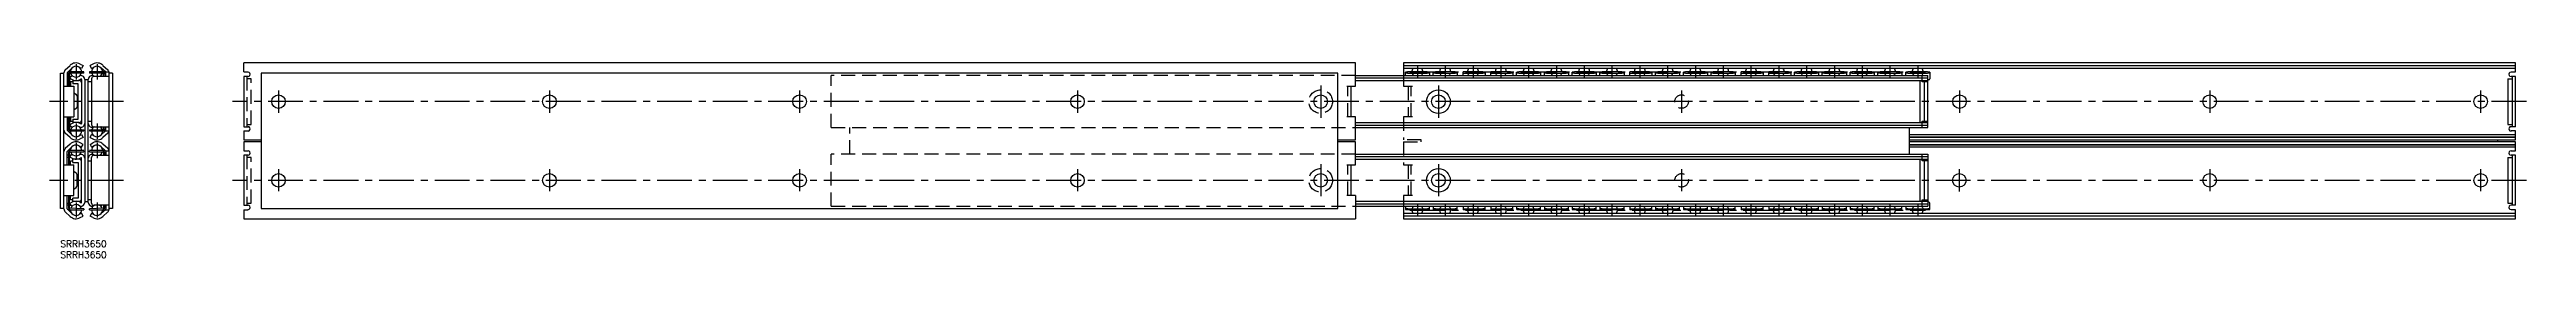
# Model space of a CAD drawing. Extents: x -5 to 1127, y -8 to 81.
import ezdxf

# ---------------------------------------------------------------- set-up
doc = ezdxf.new("R2010")
doc.units = 0
doc.header["$LTSCALE"] = 0.5
doc.linetypes.add('CENTER', pattern=[50.8, 31.75, -6.35, 6.35, -6.35])
doc.linetypes.add('DASHED', pattern=[19.05, 12.7, -6.35])
for name, color, linetype in [('MSM_CENTER', 1, 'CENTER'), ('MSM_CONTINUOUS', 7, 'CONTINUOUS'), ('MSM_DASHED', 4, 'DASHED'), ('MSM_PART_NUMBER', 7, 'CONTINUOUS')]:
    doc.layers.add(name, color=color, linetype=linetype)
doc.styles.get("Standard").update_dxf_attribs({"font": 'txt.shx', "height": 7, "bigfont": 'bigfont.shx'})

# ---------------------------------------------------------------- blocks, each defined once
blk = doc.blocks.new('*U14')
at = {"layer": 'MSM_PART_NUMBER'}
blk.add_text('SRRH3650', height=3, dxfattribs=at).set_placement((0, -3))
blk = doc.blocks.new('*U15')
at = {"layer": 'MSM_PART_NUMBER'}
blk.add_text('SRRH3650', height=3, dxfattribs=at).set_placement((0, -8))

msp = doc.modelspace()

# ---------------------------------------------------------------- linework, layer by layer
at = {"layer": 'MSM_CENTER'}
for p, q in [((7.1, 80.9), (7.1, 73.9)), ((16.7, 80.9), (16.7, 73.9)), ((620, 79.9), (620, 74.7)), ((632.7, 79.9), (632.7, 74.7)), ((645.4, 79.9), (645.4, 74.7)), ((658.1, 79.9), (658.1, 74.7)), ((670.8, 79.9), (670.8, 74.7)), ((683.5, 79.9), (683.5, 74.7)), ((696.2, 79.9), (696.2, 74.7)), ((708.9, 79.9), (708.9, 74.7)), ((721.6, 79.9), (721.6, 74.7)), ((734.3, 79.9), (734.3, 74.7)), ((747, 79.9), (747, 74.7)), ((759.7, 79.9), (759.7, 74.7)), ((772.4, 79.9), (772.4, 74.7)), ((785.1, 79.9), (785.1, 74.7)), ((797.8, 79.9), (797.8, 74.7)), ((810.5, 79.9), (810.5, 74.7)), ((823.2, 79.9), (823.2, 74.7)), ((835.9, 79.9), (835.9, 74.7)), ((848.6, 79.9), (848.6, 74.7)), ((10.6, 77.4), (3.6, 77.4)), ((20.2, 77.4), (13.2, 77.4)), ((99.6, 68.8), (99.6, 58.6)), ((223.4, 68.8), (223.4, 58.6)), ((337.7, 68.8), (337.7, 58.6)), ((464.7, 68.8), (464.7, 58.6)), ((575.8, 71.1), (575.8, 56.3)), ((616.5, 77.4), (852.1, 77.4)), ((629.6, 71.1), (629.6, 56.3)), ((740.7, 68.8), (740.7, 58.6)), ((867.7, 68.8), (867.7, 58.6)), ((982, 68.8), (982, 58.6)), ((1105.8, 68.8), (1105.8, 58.6)), ((28.8, 63.7), (-5, 63.7)), ((1126.7, 63.7), (78.6, 63.7)), ((10.6, 50.1), (3.6, 50.1)), ((7.1, 53.6), (7.1, 46.6)), ((20.2, 50.1), (13.2, 50.1)), ((16.7, 53.6), (16.7, 46.6)), ((10.6, 41.3), (3.6, 41.3)), ((7.1, 44.8), (7.1, 37.8)), ((20.2, 41.3), (13.2, 41.3)), ((16.7, 44.8), (16.7, 37.8)), ((575.8, 35), (575.8, 20.3)), ((629.6, 35), (629.6, 20.3)), ((28.8, 27.6), (-5, 27.6)), ((1126.7, 27.6), (78.6, 27.6)), ((99.6, 32.8), (99.6, 22.6)), ((223.4, 32.8), (223.4, 22.6)), ((337.7, 32.8), (337.7, 22.6)), ((464.7, 32.8), (464.7, 22.6)), ((740.7, 32.8), (740.7, 22.6)), ((867.6, 32.7), (867.6, 22.5)), ((982, 32.8), (982, 22.6)), ((1105.8, 32.8), (1105.8, 22.6)), ((10.6, 14), (3.6, 14)), ((7.1, 17.5), (7.1, 10.5)), ((20.2, 14), (13.2, 14)), ((16.7, 17.5), (16.7, 10.5)), ((616.5, 14), (852.1, 14)), ((620, 16.7), (620, 11.5)), ((632.7, 16.7), (632.7, 11.5)), ((645.4, 16.7), (645.4, 11.5)), ((658.1, 16.7), (658.1, 11.5)), ((670.8, 16.7), (670.8, 11.5)), ((683.5, 16.7), (683.5, 11.5)), ((696.2, 16.7), (696.2, 11.5)), ((708.9, 16.7), (708.9, 11.5)), ((721.6, 16.7), (721.6, 11.5)), ((734.3, 16.7), (734.3, 11.5)), ((747, 16.7), (747, 11.5)), ((759.7, 16.7), (759.7, 11.5)), ((772.4, 16.7), (772.4, 11.5)), ((785.1, 16.7), (785.1, 11.5)), ((797.8, 16.7), (797.8, 11.5)), ((810.5, 16.7), (810.5, 11.5)), ((823.2, 16.7), (823.2, 11.5)), ((835.9, 16.7), (835.9, 11.5)), ((848.6, 16.7), (848.6, 11.5))]:
    msp.add_line(p, q, dxfattribs=at)
at = {"layer": 'MSM_CONTINUOUS'}
for p, q in [((2.2, 78.3), (4.4, 80.3)), ((5.4, 79.2), (3.3, 77.2)), ((9.6, 78.9), (8.3, 79.6)), ((9, 80.9), (10.3, 80.2)), ((10.3, 80.2), (9.6, 78.9)), ((14.8, 80.9), (13.5, 80.2)), ((14.2, 78.9), (13.5, 80.2)), ((14.2, 78.9), (15.5, 79.6)), ((20.5, 77.3), (18.4, 79.2)), ((19.4, 80.3), (21.6, 78.3)), ((591.7, 81.4), (83.7, 81.4)), ((83.7, 77.3), (83.7, 81.4)), ((591.7, 70.7), (591.7, 81.4)), ((1121.7, 81.4), (613.7, 81.4)), ((613.7, 81.4), (613.7, 75.7)), ((613.7, 80.2), (1121.7, 80.2)), ((1121.7, 77.3), (1121.7, 81.4)), ((0, 14.7), (0, 76.7)), ((0, 76.7), (1.6, 76.7)), ((1.6, 14.5), (1.6, 76.9)), ((1.6, 70.7), (6.1, 70.7)), ((3.1, 76.9), (3.1, 70.7)), ((3.6, 75.2), (3.1, 75.2)), ((3.1, 74.2), (3.6, 74.2)), ((3.6, 70.7), (3.6, 76.4)), ((3.6, 73.7), (4.1, 73.7)), ((4.1, 76.4), (4.1, 70.7)), ((4.1, 75.2), (4.9, 75.2)), ((4.1, 74.2), (4.6, 74.2)), ((4.2, 74.6), (5.3, 75.7)), ((4.3, 77.1), (10.6, 77.3)), ((10.6, 76.8), (4.3, 76.6)), ((4.6, 72.7), (4.6, 70.7)), ((5.6, 72.7), (4.6, 72.7)), ((5.6, 73.4), (5.6, 71.9)), ((5.6, 73.4), (8.6, 73.4)), ((8.1, 71.9), (5.6, 71.9)), ((6.1, 70.7), (6.1, 56.7)), ((8.1, 55.6), (8.1, 71.9)), ((9.6, 72.7), (9.5, 72.7)), ((9.6, 73.9), (9.6, 53.6)), ((10.6, 76.8), (10.6, 77.3)), ((11.1, 73.9), (11.1, 17.5)), ((12.7, 73.7), (11.1, 73.7)), ((12.7, 17.5), (12.7, 73.9)), ((14.2, 72.7), (12.7, 72.7)), ((13.2, 77.3), (13.2, 76.8)), ((13.2, 77.3), (19.5, 77.1)), ((19.5, 76.6), (13.2, 76.8)), ((14.2, 74.2), (14.2, 53.2)), ((22.2, 75.2), (15.2, 75.2)), ((15.4, 75.2), (15.3, 75.3)), ((18.5, 75.7), (18.9, 75.2)), ((19.7, 75.2), (19.7, 76.4)), ((20.2, 76.4), (20.2, 75.2)), ((20.5, 77.3), (22.2, 77.3)), ((20.7, 75.2), (20.7, 76.9)), ((22.2, 14.5), (22.2, 76.9)), ((23.8, 76.7), (22.2, 76.7)), ((23.8, 76.7), (23.8, 14.7)), ((83.7, 77.3), (85.7, 77.3)), ((85.7, 75.2), (83.7, 75.2)), ((83.7, 75.2), (83.7, 52.2)), ((91.7, 76.7), (91.7, 14.7)), ((583.7, 76.7), (91.7, 76.7)), ((583.7, 14.7), (583.7, 76.7)), ((587.7, 70.7), (591.7, 70.7)), ((589.7, 56.7), (589.7, 70.7)), ((591.7, 75.7), (853.2, 75.7)), ((591.7, 74.6), (853.2, 74.6)), ((591.7, 73.4), (853.2, 73.4)), ((1121.7, 78.9), (613.7, 78.9)), ((614.5, 75.7), (614.5, 77.2)), ((624.5, 77.3), (615.5, 77.3)), ((615.5, 76.8), (624.5, 76.8)), ((625.5, 77.2), (625.5, 75.7)), ((627.2, 75.7), (627.2, 77.2)), ((637.2, 77.3), (628.2, 77.3)), ((628.2, 76.8), (637.2, 76.8)), ((638.2, 77.2), (638.2, 75.7)), ((649.9, 77.3), (640.9, 77.3)), ((640.9, 75.7), (640.9, 77.3)), ((640.9, 76.8), (649.9, 76.8)), ((650.9, 77.2), (650.9, 75.7)), ((662.6, 77.3), (653.6, 77.3)), ((653.6, 75.7), (653.6, 77.3)), ((653.6, 76.8), (662.6, 76.8)), ((663.6, 77.2), (663.6, 75.7)), ((665.3, 75.7), (665.3, 77.2)), ((675.3, 77.3), (666.3, 77.3)), ((666.3, 76.8), (675.3, 76.8)), ((676.3, 77.2), (676.3, 75.7)), ((678, 75.7), (678, 77.2)), ((688, 77.3), (679, 77.3)), ((679, 76.8), (688, 76.8)), ((689, 77.2), (689, 75.7)), ((690.7, 75.7), (690.7, 77.2)), ((700.7, 77.3), (691.7, 77.3)), ((691.7, 76.8), (700.7, 76.8)), ((701.7, 77.2), (701.7, 75.7)), ((703.4, 75.7), (703.4, 77.2)), ((713.4, 77.3), (704.4, 77.3)), ((704.4, 76.8), (713.4, 76.8)), ((714.4, 77.2), (714.4, 75.7)), ((726.1, 77.3), (717.1, 77.3)), ((717.1, 75.7), (717.1, 77.3)), ((717.1, 76.8), (726.1, 76.8)), ((727.1, 77.2), (727.1, 75.7)), ((728.8, 75.7), (728.8, 77.2)), ((738.8, 77.3), (729.8, 77.3)), ((729.8, 76.8), (738.8, 76.8)), ((739.8, 77.2), (739.8, 75.7)), ((741.5, 75.7), (741.5, 77.2)), ((751.5, 77.3), (742.5, 77.3)), ((742.5, 76.8), (751.5, 76.8)), ((752.5, 77.2), (752.5, 75.7)), ((754.2, 75.7), (754.2, 77.2)), ((764.2, 77.3), (755.2, 77.3)), ((755.2, 76.8), (764.2, 76.8)), ((765.2, 77.2), (765.2, 75.7)), ((776.9, 77.3), (767.9, 77.3)), ((767.9, 75.7), (767.9, 77.3)), ((767.9, 76.8), (776.9, 76.8)), ((777.9, 77.2), (777.9, 75.7)), ((789.6, 77.3), (780.6, 77.3)), ((780.6, 75.7), (780.6, 77.3)), ((780.6, 76.8), (789.6, 76.8)), ((790.6, 77.2), (790.6, 75.7)), ((792.3, 75.7), (792.3, 77.2)), ((802.3, 77.3), (793.3, 77.3)), ((793.3, 76.8), (802.3, 76.8)), ((803.3, 77.2), (803.3, 75.7)), ((805, 75.7), (805, 77.2)), ((815, 77.3), (806, 77.3)), ((806, 76.8), (815, 76.8)), ((816, 77.2), (816, 75.7)), ((817.7, 75.7), (817.7, 77.2)), ((827.7, 77.3), (818.7, 77.3)), ((818.7, 76.8), (827.7, 76.8)), ((828.7, 77.2), (828.7, 75.7)), ((830.4, 75.7), (830.4, 77.2)), ((840.4, 77.3), (831.4, 77.3)), ((831.4, 76.8), (840.4, 76.8)), ((841.4, 77.2), (841.4, 75.7)), ((843.1, 75.7), (843.1, 77.2)), ((853.1, 77.3), (844.1, 77.3)), ((844.1, 76.8), (853.1, 76.8)), ((849.7, 54.1), (849.7, 73.4)), ((850.7, 72.7), (850.7, 75.7)), ((853.2, 72.7), (850.7, 72.7)), ((851.7, 54.7), (851.7, 72.7)), ((853.2, 51.8), (853.2, 75.7)), ((853.6, 73.7), (853.2, 73.7)), ((854.1, 77.2), (854.1, 74.2)), ((1118.2, 74.2), (1120.2, 74.2)), ((1118.2, 74.2), (1118.2, 53.2)), ((1119.7, 77.3), (1121.7, 77.3)), ((1121.7, 75.2), (1119.7, 75.2)), ((1120.2, 75.2), (1120.2, 52.2)), ((1121.7, 52.2), (1121.7, 75.2)), ((1.6, 56.7), (6.1, 56.7)), ((3.1, 56.7), (3.1, 50.6)), ((3.6, 51.1), (3.6, 56.7)), ((4.1, 56.7), (4.1, 51.1)), ((4.6, 56.7), (4.6, 54.7)), ((6.1, 67.8), (7.2, 67)), ((7.2, 60.5), (6.1, 59.8)), ((7.6, 66.2), (7.6, 61.3)), ((591.7, 56.7), (587.7, 56.7)), ((591.7, 46.1), (591.7, 56.7)), ((4.4, 47.2), (2.2, 49.2)), ((3.6, 53.2), (3.1, 53.2)), ((3.6, 52.2), (3.1, 52.2)), ((3.3, 50.3), (5.4, 48.3)), ((4.1, 53.8), (3.6, 53.8)), ((4.6, 53.2), (4.1, 53.2)), ((4.9, 52.2), (4.1, 52.2)), ((5.3, 51.8), (4.2, 52.9)), ((4.3, 50.9), (10.6, 50.7)), ((10.6, 50.3), (4.3, 50.4)), ((4.6, 54.7), (5.6, 54.7)), ((5.6, 55.6), (5.6, 54.1)), ((5.6, 55.6), (8.1, 55.6)), ((8.6, 54.1), (5.6, 54.1)), ((8.3, 47.9), (9.6, 48.6)), ((10.3, 47.3), (9, 46.6)), ((9.5, 54.7), (9.6, 54.7)), ((9.6, 48.6), (10.3, 47.3)), ((10.6, 50.3), (10.6, 50.7)), ((12.7, 54.7), (14.2, 54.7)), ((13.2, 50.7), (19.5, 50.9)), ((13.2, 50.7), (13.2, 50.3)), ((19.5, 50.4), (13.2, 50.3)), ((13.5, 47.3), (14.2, 48.6)), ((13.5, 47.3), (14.8, 46.6)), ((15.5, 47.9), (14.2, 48.6)), ((15.2, 52.2), (22.2, 52.2)), ((15.3, 52.2), (15.4, 52.2)), ((18.4, 48.3), (20.5, 50.3)), ((18.9, 52.2), (18.5, 51.8)), ((21.6, 49.2), (19.4, 47.2)), ((19.7, 51.1), (19.7, 52.2)), ((20.2, 52.2), (20.2, 51.1)), ((20.5, 50.3), (22.2, 50.3)), ((20.7, 50.6), (20.7, 52.2)), ((83.7, 52.2), (85.7, 52.2)), ((83.7, 50.3), (85.7, 50.3)), ((83.7, 50.3), (83.7, 46.1)), ((83.7, 46.1), (91.7, 46.1)), ((91.7, 45.3), (83.7, 45.3)), ((83.7, 45.3), (83.7, 41.1)), ((583.7, 46.1), (591.7, 46.1)), ((591.7, 45.3), (583.7, 45.3)), ((591.7, 54.1), (853.2, 54.1)), ((591.7, 52.9), (853.2, 52.9)), ((591.7, 51.8), (853.2, 51.8)), ((591.7, 34.7), (591.7, 45.3)), ((844.7, 51.8), (844.7, 39.6)), ((844.7, 48.6), (1121.7, 48.6)), ((844.7, 47.6), (1121.7, 47.6)), ((1121.7, 47.3), (844.7, 47.3)), ((844.7, 46.1), (1121.7, 46.1)), ((1121.7, 45.3), (844.7, 45.3)), ((850.7, 51.8), (850.7, 54.7)), ((850.7, 54.7), (853.2, 54.7)), ((1113.7, 45.3), (1113.7, 46.1)), ((1118.2, 53.2), (1120.2, 53.2)), ((1121.7, 52.2), (1119.7, 52.2)), ((1121.7, 50.3), (1119.7, 50.3)), ((1121.7, 46.1), (1121.7, 50.3)), ((1121.7, 41.1), (1121.7, 45.3)), ((1.6, 34.7), (6.1, 34.7)), ((4.4, 44.2), (2.2, 42.2)), ((3.1, 34.7), (3.1, 40.8)), ((3.6, 39.1), (3.1, 39.1)), ((3.6, 38.1), (3.1, 38.1)), ((3.3, 41.1), (5.4, 43.1)), ((3.6, 40.3), (3.6, 34.7)), ((4.1, 37.6), (3.6, 37.6)), ((4.1, 34.7), (4.1, 40.3)), ((4.9, 39.1), (4.1, 39.1)), ((4.6, 38.1), (4.1, 38.1)), ((5.3, 39.6), (4.2, 38.5)), ((10.6, 41.1), (4.3, 41)), ((4.3, 40.5), (10.6, 40.7)), ((4.6, 34.7), (4.6, 36.6)), ((4.6, 36.6), (5.6, 36.6)), ((8.6, 37.3), (5.6, 37.3)), ((5.6, 35.8), (5.6, 37.3)), ((5.6, 35.8), (8.1, 35.8)), ((6.1, 20.7), (6.1, 34.7)), ((8.1, 35.8), (8.1, 19.5)), ((8.3, 43.5), (9.6, 42.8)), ((10.3, 44.1), (9, 44.8)), ((9.5, 36.6), (9.6, 36.6)), ((9.6, 42.8), (10.3, 44.1)), ((9.6, 17.5), (9.6, 37.8)), ((10.6, 41.1), (10.6, 40.7)), ((12.7, 36.6), (14.2, 36.6)), ((19.5, 41), (13.2, 41.1)), ((13.2, 40.7), (13.2, 41.1)), ((13.2, 40.7), (19.5, 40.5)), ((13.5, 44.1), (14.8, 44.8)), ((13.5, 44.1), (14.2, 42.8)), ((15.5, 43.5), (14.2, 42.8)), ((14.2, 17.1), (14.2, 38.1)), ((15.2, 39.1), (22.2, 39.1)), ((15.3, 39.2), (15.4, 39.1)), ((18.4, 43.1), (20.5, 41.1)), ((18.9, 39.1), (18.5, 39.6)), ((21.6, 42.2), (19.4, 44.2)), ((19.7, 40.3), (19.7, 39.1)), ((20.2, 39.1), (20.2, 40.3)), ((20.5, 41.1), (22.2, 41.1)), ((20.7, 40.8), (20.7, 39.1)), ((83.7, 41.1), (85.7, 41.1)), ((85.7, 39.1), (83.7, 39.1)), ((83.7, 39.1), (83.7, 16.2)), ((587.7, 34.7), (591.7, 34.7)), ((589.7, 20.7), (589.7, 34.7)), ((591.7, 39.6), (853.2, 39.6)), ((591.7, 38.5), (853.2, 38.5)), ((591.7, 37.3), (853.2, 37.3)), ((844.7, 44.1), (1121.7, 44.1)), ((1121.7, 43.8), (844.7, 43.8)), ((1121.7, 42.8), (844.7, 42.8)), ((849.7, 18), (849.7, 37.3)), ((850.7, 36.6), (850.7, 39.6)), ((853.2, 36.6), (850.7, 36.6)), ((851.7, 18.6), (851.7, 36.6)), ((853.2, 39.6), (853.2, 15.7)), ((1118.2, 38.1), (1118.2, 17.1)), ((1118.2, 38.1), (1120.2, 38.1)), ((1119.7, 41.1), (1121.7, 41.1)), ((1121.7, 39.1), (1119.7, 39.1)), ((1120.2, 39.1), (1120.2, 16.2)), ((1121.7, 16.2), (1121.7, 39.1)), ((7.2, 30.9), (6.1, 31.6)), ((6.1, 23.6), (7.2, 24.4)), ((7.6, 25.2), (7.6, 30.1)), ((1.6, 14.7), (0, 14.7)), ((1.6, 20.7), (6.1, 20.7)), ((2.2, 13.1), (4.4, 11.1)), ((3.1, 14.5), (3.1, 20.7)), ((3.1, 17.1), (3.6, 17.1)), ((3.6, 16.2), (3.1, 16.2)), ((5.4, 12.2), (3.3, 14.2)), ((3.6, 20.7), (3.6, 15)), ((3.6, 17.6), (4.1, 17.6)), ((4.1, 15), (4.1, 20.7)), ((4.1, 17.1), (4.6, 17.1)), ((4.1, 16.2), (4.9, 16.2)), ((4.2, 16.8), (5.3, 15.7)), ((10.6, 14.6), (4.3, 14.8)), ((4.3, 14.3), (10.6, 14.1)), ((4.6, 18.6), (4.6, 20.7)), ((5.6, 18.6), (4.6, 18.6)), ((8.1, 19.5), (5.6, 19.5)), ((5.6, 18), (5.6, 19.5)), ((5.6, 18), (8.6, 18)), ((9.6, 12.5), (8.3, 11.8)), ((9.6, 18.6), (9.5, 18.6)), ((10.3, 11.2), (9.6, 12.5)), ((10.6, 14.6), (10.6, 14.1)), ((12.7, 17.7), (11.1, 17.7)), ((14.2, 18.6), (12.7, 18.6)), ((19.5, 14.8), (13.2, 14.6)), ((13.2, 14.1), (13.2, 14.6)), ((13.2, 14.1), (19.5, 14.3)), ((14.2, 12.5), (13.5, 11.2)), ((14.2, 12.5), (15.5, 11.8)), ((22.2, 16.2), (15.2, 16.2)), ((15.4, 16.2), (15.3, 16.1)), ((20.5, 14.1), (18.4, 12.2)), ((18.5, 15.7), (18.9, 16.2)), ((19.4, 11.1), (21.6, 13.1)), ((19.7, 16.2), (19.7, 15)), ((20.2, 15), (20.2, 16.2)), ((20.5, 14.1), (22.2, 14.1)), ((20.7, 16.2), (20.7, 14.5)), ((23.8, 14.7), (22.2, 14.7)), ((83.7, 16.2), (85.7, 16.2)), ((83.7, 14.1), (85.7, 14.1)), ((83.7, 14.1), (83.7, 10)), ((91.7, 14.7), (583.7, 14.7)), ((591.7, 20.7), (587.7, 20.7)), ((591.7, 20.7), (591.7, 10)), ((591.7, 18), (853.2, 18)), ((591.7, 16.8), (853.2, 16.8)), ((591.7, 15.7), (853.2, 15.7)), ((613.7, 15.7), (613.7, 10)), ((613.7, 12.5), (1121.7, 12.5)), ((614.5, 15.7), (614.5, 14.2)), ((615.5, 14.6), (624.5, 14.6)), ((624.5, 14.1), (615.5, 14.1)), ((625.5, 14.2), (625.5, 15.7)), ((627.2, 15.7), (627.2, 14.2)), ((628.2, 14.6), (637.2, 14.6)), ((637.2, 14.1), (628.2, 14.1)), ((638.2, 14.2), (638.2, 15.7)), ((640.9, 15.7), (640.9, 14.1)), ((640.9, 14.6), (649.9, 14.6)), ((649.9, 14.1), (640.9, 14.1)), ((650.9, 14.2), (650.9, 15.7)), ((653.6, 15.7), (653.6, 14.1)), ((653.6, 14.6), (662.6, 14.6)), ((662.6, 14.1), (653.6, 14.1)), ((663.6, 14.2), (663.6, 15.7)), ((665.3, 15.7), (665.3, 14.2)), ((666.3, 14.6), (675.3, 14.6)), ((675.3, 14.1), (666.3, 14.1)), ((676.3, 14.2), (676.3, 15.7)), ((678, 15.7), (678, 14.2)), ((679, 14.6), (688, 14.6)), ((688, 14.1), (679, 14.1)), ((689, 14.2), (689, 15.7)), ((690.7, 15.7), (690.7, 14.2)), ((691.7, 14.6), (700.7, 14.6)), ((700.7, 14.1), (691.7, 14.1)), ((701.7, 14.2), (701.7, 15.7)), ((703.4, 15.7), (703.4, 14.2)), ((704.4, 14.6), (713.4, 14.6)), ((713.4, 14.1), (704.4, 14.1)), ((714.4, 14.2), (714.4, 15.7)), ((717.1, 15.7), (717.1, 14.1)), ((717.1, 14.6), (726.1, 14.6)), ((726.1, 14.1), (717.1, 14.1)), ((727.1, 14.2), (727.1, 15.7)), ((728.8, 15.7), (728.8, 14.2)), ((729.8, 14.6), (738.8, 14.6)), ((738.8, 14.1), (729.8, 14.1)), ((739.8, 14.2), (739.8, 15.7)), ((741.5, 15.7), (741.5, 14.2)), ((742.5, 14.6), (751.5, 14.6)), ((751.5, 14.1), (742.5, 14.1)), ((752.5, 14.2), (752.5, 15.7)), ((754.2, 15.7), (754.2, 14.2)), ((755.2, 14.6), (764.2, 14.6)), ((764.2, 14.1), (755.2, 14.1)), ((765.2, 14.2), (765.2, 15.7)), ((767.9, 15.7), (767.9, 14.1)), ((767.9, 14.6), (776.9, 14.6)), ((776.9, 14.1), (767.9, 14.1)), ((777.9, 14.2), (777.9, 15.7)), ((780.6, 15.7), (780.6, 14.1)), ((780.6, 14.6), (789.6, 14.6)), ((789.6, 14.1), (780.6, 14.1)), ((790.6, 14.2), (790.6, 15.7)), ((792.3, 15.7), (792.3, 14.2)), ((793.3, 14.6), (802.3, 14.6)), ((802.3, 14.1), (793.3, 14.1)), ((803.3, 14.2), (803.3, 15.7)), ((805, 15.7), (805, 14.2)), ((806, 14.6), (815, 14.6)), ((815, 14.1), (806, 14.1)), ((816, 14.2), (816, 15.7)), ((817.7, 15.7), (817.7, 14.2)), ((818.7, 14.6), (827.7, 14.6)), ((827.7, 14.1), (818.7, 14.1)), ((828.7, 14.2), (828.7, 15.7)), ((830.4, 15.7), (830.4, 14.2)), ((831.4, 14.6), (840.4, 14.6)), ((840.4, 14.1), (831.4, 14.1)), ((841.4, 14.2), (841.4, 15.7)), ((843.1, 15.7), (843.1, 14.2)), ((844.1, 14.6), (853.1, 14.6)), ((853.1, 14.1), (844.1, 14.1)), ((850.7, 15.7), (850.7, 18.6)), ((850.7, 18.6), (853.2, 18.6)), ((853.6, 17.6), (853.2, 17.6)), ((854.1, 14.2), (854.1, 17.1)), ((1118.2, 17.1), (1120.2, 17.1)), ((1121.7, 16.2), (1119.7, 16.2)), ((1121.7, 14.1), (1119.7, 14.1)), ((1121.7, 10), (1121.7, 14.1)), ((9, 10.5), (10.3, 11.2)), ((14.8, 10.5), (13.5, 11.2)), ((83.7, 10), (591.7, 10)), ((1121.7, 11.2), (613.7, 11.2)), ((613.7, 10), (1121.7, 10))]:
    msp.add_line(p, q, dxfattribs=at)
for centre, radius in [((629.6, 63.7), 5.4), ((99.6, 63.7), 3.1), ((223.4, 63.7), 3.1), ((337.7, 63.7), 3.1), ((464.7, 63.7), 3.1), ((575.8, 63.7), 3.1), ((629.6, 63.7), 3.1), ((867.7, 63.7), 3.1), ((982, 63.7), 3.1), ((1105.8, 63.7), 3.1), ((99.6, 27.6), 3.1), ((223.4, 27.6), 3.1), ((337.7, 27.6), 3.1), ((464.7, 27.6), 3.1), ((575.8, 27.6), 3.1), ((629.6, 27.6), 5.4), ((629.6, 27.6), 3.1), ((867.6, 27.6), 3.1), ((982, 27.6), 3.1), ((1105.8, 27.6), 3.1)]:
    msp.add_circle(centre, radius, dxfattribs=at)
for centre, radius, start, end in [((7.1, 77.4), 4, 61.013, 132.8946), ((7.1, 77.4), 2.5, 356.1571, 185.8429), ((16.7, 77.4), 2.5, 354.1571, 183.8429), ((16.7, 77.4), 4, 47.1054, 118.987), ((3.6, 76.9), 2, 132.8966, 179.6473), ((3.6, 76.9), 0.5, 132.8946, 180), ((4.3, 76.4), 0.7, 91, 180), ((4.3, 76.4), 0.2, 91, 180), ((7.1, 77.4), 4, 223.9455, 303.2038), ((7.1, 77.4), 2.5, 197.5244, 344.4737), ((9.4, 73.9), 1.7, 0, 123.2038), ((8.6, 72.4), 1, 0, 90), ((9.4, 73.9), 0.2, 0, 123.2038), ((14.4, 73.9), 1.7, 56.7962, 180), ((15.2, 74.2), 1, 90, 180), ((16.7, 77.4), 2.5, 195.5244, 236.7962), ((16.7, 77.4), 2.5, 300.6834, 342.4756), ((19.5, 76.4), 0.7, 0, 89), ((19.5, 76.4), 0.2, 0, 89), ((20.2, 76.9), 0.485, 359.2185, 48.7974), ((20.2, 76.9), 2, 10.714, 47.1054), ((20.3, 76.9), 1.94, 359.8194, 10.8944), ((85.7, 76.2), 1, 269.9993, 90.0007), ((615.3, 62.9), 14.3, 89.0014, 92.9984), ((615.3, 62.4), 14.3, 89.0012, 92.9985), ((620, 77.4), 2.5, 143.4758, 183.4398), ((620, 77.4), 2.5, 195.0683, 223.9455), ((620, 77.4), 2.5, 316.0545, 344.9317), ((620, 77.4), 2.5, 356.5602, 36.5242), ((624.8, 62.9), 14.3, 87.0016, 90.9986), ((624.8, 62.4), 14.3, 87.0015, 90.9988), ((628, 62.9), 14.3, 89.0015, 92.9982), ((628, 62.4), 14.3, 89.0013, 92.9983), ((632.7, 77.4), 2.5, 143.4758, 183.4398), ((632.7, 77.4), 2.5, 195.0683, 223.9455), ((632.7, 77.4), 2.5, 316.0545, 344.9317), ((632.7, 77.4), 2.5, 356.5602, 36.5242), ((637.5, 62.9), 14.3, 87.0018, 90.9985), ((637.5, 62.4), 14.3, 87.0017, 90.9987), ((645.4, 77.4), 2.5, 143.4758, 183.4398), ((645.4, 77.4), 2.5, 195.0683, 223.9455), ((645.4, 77.4), 2.5, 316.0545, 344.9317), ((645.4, 77.4), 2.5, 356.5602, 36.5242), ((650.2, 62.9), 14.3, 87.0016, 90.9986), ((650.2, 62.4), 14.3, 87.0015, 90.9988), ((658.1, 77.4), 2.5, 143.4758, 183.4398), ((658.1, 77.4), 2.5, 195.0683, 223.9455), ((658.1, 77.4), 2.5, 316.0545, 344.9317), ((658.1, 77.4), 2.5, 356.5602, 36.5242), ((662.9, 62.9), 14.3, 87.0017, 90.9986), ((662.9, 62.4), 14.3, 87.0016, 90.9988), ((666.1, 62.9), 14.3, 89.0014, 92.9983), ((666.1, 62.4), 14.3, 89.0012, 92.9984), ((670.8, 77.4), 2.5, 143.4758, 183.4398), ((670.8, 77.4), 2.5, 195.0683, 223.9455), ((670.8, 77.4), 2.5, 316.0545, 344.9317), ((670.8, 77.4), 2.5, 356.5602, 36.5242), ((675.6, 62.9), 14.3, 87.0018, 90.9985), ((675.6, 62.4), 14.3, 87.0017, 90.9987), ((678.8, 62.9), 14.3, 89.0014, 92.9984), ((678.8, 62.4), 14.3, 89.0012, 92.9985), ((683.5, 77.4), 2.5, 143.4758, 183.4398), ((683.5, 77.4), 2.5, 195.0683, 223.9455), ((683.5, 77.4), 2.5, 316.0545, 344.9317), ((683.5, 77.4), 2.5, 356.5602, 36.5242), ((688.3, 62.9), 14.3, 87.0017, 90.9986), ((688.3, 62.4), 14.3, 87.0016, 90.9988), ((691.5, 62.9), 14.3, 89.0015, 92.9983), ((691.5, 62.4), 14.3, 89.0013, 92.9984), ((696.2, 77.4), 2.5, 143.4758, 183.4398), ((696.2, 77.4), 2.5, 195.0683, 223.9455), ((696.2, 77.4), 2.5, 316.0545, 344.9317), ((696.2, 77.4), 2.5, 356.5602, 36.5242), ((701, 62.9), 14.3, 87.0017, 90.9985), ((701, 62.4), 14.3, 87.0016, 90.9987), ((704.2, 62.9), 14.3, 89.0015, 92.9983), ((704.2, 62.4), 14.3, 89.0013, 92.9984), ((708.9, 77.4), 2.5, 143.4758, 183.4398), ((708.9, 77.4), 2.5, 195.0683, 223.9455), ((708.9, 77.4), 2.5, 316.0545, 344.9317), ((708.9, 77.4), 2.5, 356.5602, 36.5242), ((713.7, 62.9), 14.3, 87.0017, 90.9985), ((713.7, 62.4), 14.3, 87.0016, 90.9987), ((721.6, 77.4), 2.5, 143.4758, 183.4398), ((721.6, 77.4), 2.5, 195.0683, 223.9455), ((721.6, 77.4), 2.5, 316.0545, 344.9317), ((721.6, 77.4), 2.5, 356.5602, 36.5242), ((726.4, 62.9), 14.3, 87.0017, 90.9985), ((726.4, 62.4), 14.3, 87.0016, 90.9987), ((729.6, 62.9), 14.3, 89.0015, 92.9983), ((729.6, 62.4), 14.3, 89.0013, 92.9984), ((734.3, 77.4), 2.5, 143.4758, 183.4398), ((734.3, 77.4), 2.5, 195.0683, 223.9455), ((734.3, 77.4), 2.5, 316.0545, 344.9317), ((734.3, 77.4), 2.5, 356.5602, 36.5242), ((739.1, 62.9), 14.3, 87.0018, 90.9985), ((739.1, 62.4), 14.3, 87.0017, 90.9987), ((742.3, 62.9), 14.3, 89.0014, 92.9984), ((742.3, 62.4), 14.3, 89.0012, 92.9985), ((747, 77.4), 2.5, 143.4758, 183.4398), ((747, 77.4), 2.5, 195.0683, 223.9455), ((747, 77.4), 2.5, 316.0545, 344.9317), ((747, 77.4), 2.5, 356.5602, 36.5242), ((751.8, 62.9), 14.3, 87.0016, 90.9986), ((751.8, 62.4), 14.3, 87.0015, 90.9988), ((755, 62.9), 14.3, 89.0015, 92.9982), ((755, 62.4), 14.3, 89.0013, 92.9983), ((759.7, 77.4), 2.5, 143.4758, 183.4398), ((759.7, 77.4), 2.5, 195.0683, 223.9455), ((759.7, 77.4), 2.5, 316.0545, 344.9317), ((759.7, 77.4), 2.5, 356.5602, 36.5242), ((764.5, 62.9), 14.3, 87.0018, 90.9985), ((764.5, 62.4), 14.3, 87.0017, 90.9987), ((772.4, 77.4), 2.5, 143.4758, 183.4398), ((772.4, 77.4), 2.5, 195.0683, 223.9455), ((772.4, 77.4), 2.5, 316.0545, 344.9317), ((772.4, 77.4), 2.5, 356.5602, 36.5242), ((777.2, 62.9), 14.3, 87.0016, 90.9986), ((777.2, 62.4), 14.3, 87.0015, 90.9988), ((785.1, 77.4), 2.5, 143.4758, 183.4398), ((785.1, 77.4), 2.5, 195.0683, 223.9455), ((785.1, 77.4), 2.5, 316.0545, 344.9317), ((785.1, 77.4), 2.5, 356.5602, 36.5242), ((789.9, 62.9), 14.3, 87.0017, 90.9986), ((789.9, 62.4), 14.3, 87.0016, 90.9988), ((793.1, 62.9), 14.3, 89.0014, 92.9983), ((793.1, 62.4), 14.3, 89.0012, 92.9984), ((797.8, 77.4), 2.5, 143.4758, 183.4398), ((797.8, 77.4), 2.5, 195.0683, 223.9455), ((797.8, 77.4), 2.5, 316.0545, 344.9317), ((797.8, 77.4), 2.5, 356.5602, 36.5242), ((802.6, 62.9), 14.3, 87.0018, 90.9985), ((802.6, 62.4), 14.3, 87.0017, 90.9987), ((805.8, 62.9), 14.3, 89.0014, 92.9984), ((805.8, 62.4), 14.3, 89.0012, 92.9985), ((810.5, 77.4), 2.5, 143.4758, 183.4398), ((810.5, 77.4), 2.5, 195.0683, 223.9455), ((810.5, 77.4), 2.5, 316.0545, 344.9317), ((810.5, 77.4), 2.5, 356.5602, 36.5242), ((815.3, 62.9), 14.3, 87.0017, 90.9986), ((815.3, 62.4), 14.3, 87.0016, 90.9988), ((818.5, 62.9), 14.3, 89.0015, 92.9982), ((818.5, 62.4), 14.3, 89.0013, 92.9983), ((823.2, 77.4), 2.5, 143.4758, 183.4398), ((823.2, 77.4), 2.5, 196.762, 223.9455), ((823.2, 77.4), 2.5, 316.0545, 343.3636), ((823.2, 77.4), 2.5, 356.5602, 36.5242), ((828, 62.9), 14.3, 87.0018, 90.9985), ((828, 62.4), 14.3, 87.0017, 90.9987), ((831.2, 62.9), 14.3, 89.0014, 92.9984), ((831.2, 62.4), 14.3, 89.0012, 92.9985), ((835.9, 77.4), 2.5, 143.4758, 183.4398), ((835.9, 77.4), 2.5, 195.0683, 223.9455), ((835.9, 77.4), 2.5, 316.0545, 344.9317), ((835.9, 77.4), 2.5, 356.5602, 36.5242), ((840.7, 62.9), 14.3, 87.0017, 90.9986), ((840.7, 62.4), 14.3, 87.0016, 90.9988), ((843.9, 62.9), 14.3, 89.0015, 92.9982), ((843.9, 62.4), 14.3, 89.0013, 92.9983), ((848.6, 77.4), 2.5, 143.4758, 183.4398), ((848.6, 77.4), 2.5, 195.0683, 223.9455), ((848.6, 77.4), 2.5, 316.0545, 344.9317), ((848.6, 77.4), 2.5, 356.5602, 36.5242), ((853.4, 62.9), 14.3, 87.0018, 90.9985), ((853.4, 62.4), 14.3, 87.0017, 90.9987), ((853.6, 74.2), 0.5, 270, 0), ((1119.7, 76.2), 1, 89.9993, 270.0007), ((6.6, 66.2), 1, 0, 56.3099), ((6.6, 61.3), 1, 303.6901, 0), ((3.6, 50.6), 2, 180, 227.1054), ((3.6, 50.6), 0.5, 180, 227.1054), ((4.3, 51.1), 0.7, 180, 269), ((4.3, 51.1), 0.2, 180, 269), ((7.1, 50.1), 4, 56.7962, 136.0545), ((7.1, 50.1), 4, 227.1054, 298.987), ((7.1, 41.3), 4, 61.013, 132.8946), ((7.1, 50.1), 2.5, 174.1571, 3.8429), ((7.1, 50.1), 2.5, 15.5244, 162.4756), ((9.4, 53.6), 1.7, 236.7962, 0), ((8.6, 55.1), 1, 270, 0), ((9.4, 53.6), 0.2, 236.7962, 0), ((14.4, 53.6), 1.7, 180, 303.2038), ((15.2, 53.2), 1, 180, 270), ((16.7, 50.1), 2.5, 176.1571, 5.8429), ((16.7, 50.1), 2.5, 123.2038, 164.4756), ((16.7, 50.1), 4, 241.013, 312.8946), ((16.7, 41.3), 4, 47.1054, 118.987), ((16.7, 50.1), 2.5, 17.5244, 59.3166), ((19.5, 51.1), 0.2, 271, 0), ((19.5, 51.1), 0.7, 271, 0), ((20.2, 50.6), 0.489, 311.4242, 0.5597), ((19.9, 50.9), 2.4, 314.4279, 344.9906), ((85.7, 51.2), 1, 269.9993, 90.0007), ((1119.7, 51.2), 1, 89.9993, 270.0007), ((3.6, 40.8), 2, 132.8946, 180), ((3.6, 40.8), 0.5, 132.8946, 180), ((4.3, 40.3), 0.7, 91, 180), ((4.3, 40.3), 0.2, 91, 180), ((7.1, 41.3), 4, 223.9455, 303.2038), ((7.1, 41.3), 2.5, 356.1571, 185.8429), ((7.1, 41.3), 2.5, 197.5244, 344.4756), ((9.4, 37.8), 1.7, 0, 123.2038), ((8.6, 36.3), 1, 0, 90), ((9.4, 37.8), 0.2, 0, 123.2038), ((14.4, 37.8), 1.7, 56.7962, 180), ((16.7, 41.3), 2.5, 354.1571, 183.8429), ((15.2, 38.1), 1, 90, 180), ((16.7, 41.3), 2.5, 195.5244, 236.7962), ((16.7, 41.3), 2.5, 300.6834, 342.4756), ((19.5, 40.3), 0.7, 0, 89), ((19.5, 40.3), 0.2, 0, 89), ((20.2, 40.8), 0.489, 359.4403, 48.5758), ((19.9, 40.5), 2.4, 15.0094, 45.5721), ((85.7, 40.1), 1, 269.9993, 90.0007), ((1119.7, 40.1), 1, 89.9993, 270.0007), ((6.6, 30.1), 1, 0, 56.3099), ((6.6, 25.2), 1, 303.6901, 0), ((3.6, 14.5), 2, 180.3527, 227.1034), ((3.6, 14.5), 0.5, 180, 227.1054), ((4.3, 15), 0.7, 180, 269), ((4.3, 15), 0.2, 180, 269), ((7.1, 14), 4, 56.7962, 136.0545), ((7.1, 14), 2.5, 174.1571, 3.8429), ((7.1, 14), 2.5, 15.5244, 162.4756), ((9.4, 17.5), 1.7, 236.7962, 0), ((8.6, 19), 1, 270, 0), ((9.4, 17.5), 0.2, 236.7962, 0), ((14.4, 17.5), 1.7, 180, 303.2038), ((15.2, 17.1), 1, 180, 270), ((16.7, 14), 2.5, 176.1571, 5.8429), ((16.7, 14), 2.5, 123.2038, 164.4756), ((16.7, 14), 2.5, 17.5244, 59.3166), ((19.5, 15), 0.2, 271, 0), ((19.5, 15), 0.7, 271, 0), ((20.2, 14.5), 0.484, 312.0888, 0.8061), ((25.2, 9.1), 6.9, 132.8591, 132.9263), ((20.2, 14.5), 2, 312.8946, 349.286), ((20.3, 14.5), 1.94, 349.1056, 0.1806), ((85.7, 15.2), 1, 269.9993, 90.0007), ((615.3, 29), 14.3, 267.0015, 270.9988), ((615.3, 28.5), 14.3, 267.0016, 270.9986), ((620, 14), 2.5, 176.5602, 216.5242), ((620, 14), 2.5, 136.0545, 164.9316), ((620, 14), 2.5, 15.0684, 43.9455), ((620, 14), 2.5, 323.4758, 3.4398), ((624.8, 29), 14.3, 269.0012, 272.9985), ((624.8, 28.5), 14.3, 269.0014, 272.9984), ((628, 29), 14.3, 267.0017, 270.9987), ((628, 28.5), 14.3, 267.0018, 270.9985), ((632.7, 14), 2.5, 176.5602, 216.5242), ((632.7, 14), 2.5, 136.0545, 164.9316), ((632.7, 14), 2.5, 15.0684, 43.9455), ((632.7, 14), 2.5, 323.4758, 3.4398), ((637.5, 29), 14.3, 269.0013, 272.9983), ((637.5, 28.5), 14.3, 269.0015, 272.9982), ((645.4, 14), 2.5, 176.5602, 216.5242), ((645.4, 14), 2.5, 136.0545, 164.9316), ((645.4, 14), 2.5, 15.0684, 43.9455), ((645.4, 14), 2.5, 323.4758, 3.4398), ((650.2, 29), 14.3, 269.0012, 272.9985), ((650.2, 28.5), 14.3, 269.0014, 272.9984), ((658.1, 14), 2.5, 176.5602, 216.5242), ((658.1, 14), 2.5, 136.0545, 164.9316), ((658.1, 14), 2.5, 15.0684, 43.9455), ((658.1, 14), 2.5, 323.4758, 3.4398), ((662.9, 29), 14.3, 269.0012, 272.9984), ((662.9, 28.5), 14.3, 269.0014, 272.9983), ((666.1, 29), 14.3, 267.0016, 270.9988), ((666.1, 28.5), 14.3, 267.0017, 270.9986), ((670.8, 14), 2.5, 176.5602, 216.5242), ((670.8, 14), 2.5, 136.0545, 164.9316), ((670.8, 14), 2.5, 15.0684, 43.9455), ((670.8, 14), 2.5, 323.4758, 3.4398), ((675.6, 29), 14.3, 269.0013, 272.9983), ((675.6, 28.5), 14.3, 269.0015, 272.9982), ((678.8, 29), 14.3, 267.0015, 270.9988), ((678.8, 28.5), 14.3, 267.0016, 270.9986), ((683.5, 14), 2.5, 176.5602, 216.5242), ((683.5, 14), 2.5, 136.0545, 164.9316), ((683.5, 14), 2.5, 15.0684, 43.9455), ((683.5, 14), 2.5, 323.4758, 3.4398), ((688.3, 29), 14.3, 269.0012, 272.9984), ((688.3, 28.5), 14.3, 269.0014, 272.9983), ((691.5, 29), 14.3, 267.0016, 270.9987), ((691.5, 28.5), 14.3, 267.0017, 270.9985), ((696.2, 14), 2.5, 176.5602, 216.5242), ((696.2, 14), 2.5, 136.0545, 164.9316), ((696.2, 14), 2.5, 15.0684, 43.9455), ((696.2, 14), 2.5, 323.4758, 3.4398), ((701, 29), 14.3, 269.0013, 272.9984), ((701, 28.5), 14.3, 269.0015, 272.9983), ((704.2, 29), 14.3, 267.0016, 270.9987), ((704.2, 28.5), 14.3, 267.0017, 270.9985), ((708.9, 14), 2.5, 176.5602, 216.5242), ((708.9, 14), 2.5, 136.0545, 164.9316), ((708.9, 14), 2.5, 15.0684, 43.9455), ((708.9, 14), 2.5, 323.4758, 3.4398), ((713.7, 29), 14.3, 269.0013, 272.9984), ((713.7, 28.5), 14.3, 269.0015, 272.9983), ((721.6, 14), 2.5, 176.5602, 216.5242), ((721.6, 14), 2.5, 136.0545, 164.9316), ((721.6, 14), 2.5, 15.0684, 43.9455), ((721.6, 14), 2.5, 323.4758, 3.4398), ((726.4, 29), 14.3, 269.0013, 272.9984), ((726.4, 28.5), 14.3, 269.0015, 272.9983), ((729.6, 29), 14.3, 267.0016, 270.9987), ((729.6, 28.5), 14.3, 267.0017, 270.9985), ((734.3, 14), 2.5, 176.5602, 216.5242), ((734.3, 14), 2.5, 136.0545, 164.9316), ((734.3, 14), 2.5, 15.0684, 43.9455), ((734.3, 14), 2.5, 323.4758, 3.4398), ((739.1, 29), 14.3, 269.0013, 272.9983), ((739.1, 28.5), 14.3, 269.0015, 272.9982), ((742.3, 29), 14.3, 267.0015, 270.9988), ((742.3, 28.5), 14.3, 267.0016, 270.9986), ((747, 14), 2.5, 176.5602, 216.5242), ((747, 14), 2.5, 136.0545, 164.9317), ((747, 14), 2.5, 15.0683, 43.9455), ((747, 14), 2.5, 323.4758, 3.4398), ((751.8, 29), 14.3, 269.0012, 272.9985), ((751.8, 28.5), 14.3, 269.0014, 272.9984), ((755, 29), 14.3, 267.0017, 270.9987), ((755, 28.5), 14.3, 267.0018, 270.9985), ((759.7, 14), 2.5, 176.5602, 216.5242), ((759.7, 14), 2.5, 136.0545, 164.9317), ((759.7, 14), 2.5, 15.0683, 43.9455), ((759.7, 14), 2.5, 323.4758, 3.4398), ((764.5, 29), 14.3, 269.0013, 272.9983), ((764.5, 28.5), 14.3, 269.0015, 272.9982), ((772.4, 14), 2.5, 176.5602, 216.5242), ((772.4, 14), 2.5, 136.0545, 164.9317), ((772.4, 14), 2.5, 15.0683, 43.9455), ((772.4, 14), 2.5, 323.4758, 3.4398), ((777.2, 29), 14.3, 269.0012, 272.9985), ((777.2, 28.5), 14.3, 269.0014, 272.9984), ((785.1, 14), 2.5, 176.5602, 216.5242), ((785.1, 14), 2.5, 136.0545, 164.9317), ((785.1, 14), 2.5, 15.0683, 43.9455), ((785.1, 14), 2.5, 323.4758, 3.4398), ((789.9, 29), 14.3, 269.0012, 272.9984), ((789.9, 28.5), 14.3, 269.0014, 272.9983), ((793.1, 29), 14.3, 267.0016, 270.9988), ((793.1, 28.5), 14.3, 267.0017, 270.9986), ((797.8, 14), 2.5, 176.5602, 216.5242), ((797.8, 14), 2.5, 136.0545, 164.9317), ((797.8, 14), 2.5, 15.0683, 43.9455), ((797.8, 14), 2.5, 323.4758, 3.4398), ((802.6, 29), 14.3, 269.0013, 272.9983), ((802.6, 28.5), 14.3, 269.0015, 272.9982), ((805.8, 29), 14.3, 267.0015, 270.9988), ((805.8, 28.5), 14.3, 267.0016, 270.9986), ((810.5, 14), 2.5, 176.5602, 216.5242), ((810.5, 14), 2.5, 136.0545, 164.9317), ((810.5, 14), 2.5, 15.0683, 43.9455), ((810.5, 14), 2.5, 323.4758, 3.4398), ((815.3, 29), 14.3, 269.0012, 272.9984), ((815.3, 28.5), 14.3, 269.0014, 272.9983), ((818.5, 29), 14.3, 267.0017, 270.9987), ((818.5, 28.5), 14.3, 267.0018, 270.9985), ((823.2, 14), 2.5, 176.5602, 216.5242), ((823.2, 14), 2.5, 136.0545, 163.238), ((823.2, 14), 2.5, 16.6364, 43.9455), ((823.2, 14), 2.5, 323.4758, 3.4398), ((828, 29), 14.3, 269.0013, 272.9983), ((828, 28.5), 14.3, 269.0015, 272.9982), ((831.2, 29), 14.3, 267.0015, 270.9988), ((831.2, 28.5), 14.3, 267.0016, 270.9986), ((835.9, 14), 2.5, 176.5602, 216.5242), ((835.9, 14), 2.5, 136.0545, 164.9317), ((835.9, 14), 2.5, 15.0683, 43.9455), ((835.9, 14), 2.5, 323.4758, 3.4398), ((840.7, 29), 14.3, 269.0012, 272.9984), ((840.7, 28.5), 14.3, 269.0014, 272.9983), ((843.9, 29), 14.3, 267.0017, 270.9987), ((843.9, 28.5), 14.3, 267.0018, 270.9985), ((848.6, 14), 2.5, 176.5602, 216.5242), ((848.6, 14), 2.5, 136.0545, 164.9317), ((848.6, 14), 2.5, 15.0683, 43.9455), ((848.6, 14), 2.5, 323.4758, 3.4398), ((853.4, 29), 14.3, 269.0013, 272.9983), ((853.4, 28.5), 14.3, 269.0015, 272.9982), ((853.6, 17.1), 0.5, 360, 90), ((1119.7, 15.2), 1, 89.9993, 270.0007), ((7.1, 14), 4, 227.1054, 298.987), ((16.7, 14), 4, 241.013, 312.8946)]:
    msp.add_arc(centre, radius, start, end, dxfattribs=at)
at = {"layer": 'MSM_DASHED'}
for p, q in [((85.2, 75.2), (85.2, 52.2)), ((87.2, 74.2), (85.2, 74.2)), ((87.2, 53.2), (87.2, 74.2)), ((591.7, 75.7), (352.2, 75.7)), ((352.2, 51.8), (352.2, 75.7)), ((588.2, 56.7), (588.2, 70.7)), ((613.7, 75.7), (613.7, 70.7)), ((613.7, 70.7), (617.7, 70.7)), ((615.7, 70.7), (615.7, 56.7)), ((617.2, 56.7), (617.2, 70.7)), ((617.7, 56.7), (613.7, 56.7)), ((613.7, 56.7), (613.7, 46.1)), ((85.2, 53.2), (87.2, 53.2)), ((352.2, 51.8), (591.7, 51.8)), ((360.7, 39.6), (360.7, 51.8)), ((621.7, 46.1), (613.7, 46.1)), ((613.7, 45.3), (613.7, 34.7)), ((613.7, 45.3), (621.7, 45.3)), ((621.7, 45.3), (621.7, 46.1)), ((85.2, 39.1), (85.2, 16.2)), ((87.2, 38.1), (85.2, 38.1)), ((87.2, 17.1), (87.2, 38.1)), ((591.7, 39.6), (352.2, 39.6)), ((352.2, 15.7), (352.2, 39.6)), ((588.2, 20.7), (588.2, 34.7)), ((613.7, 34.7), (617.7, 34.7)), ((615.7, 34.7), (615.7, 20.7)), ((617.2, 20.7), (617.2, 34.7)), ((85.2, 17.1), (87.2, 17.1)), ((352.2, 15.7), (591.7, 15.7)), ((617.7, 20.7), (613.7, 20.7)), ((613.7, 20.7), (613.7, 15.7))]:
    msp.add_line(p, q, dxfattribs=at)
for centre, radius in [((575.8, 63.7), 5.4), ((740.7, 63.7), 3.1), ((575.8, 27.6), 5.4), ((740.7, 27.6), 3.1)]:
    msp.add_circle(centre, radius, dxfattribs=at)

# ---------------------------------------------------------------- block references
at = {"layer": 'MSM_CONTINUOUS'}
for name in ['*U14', '*U15']:
    msp.add_blockref(name, (0, 0), dxfattribs=at)

doc.saveas('drawing.dxf')
